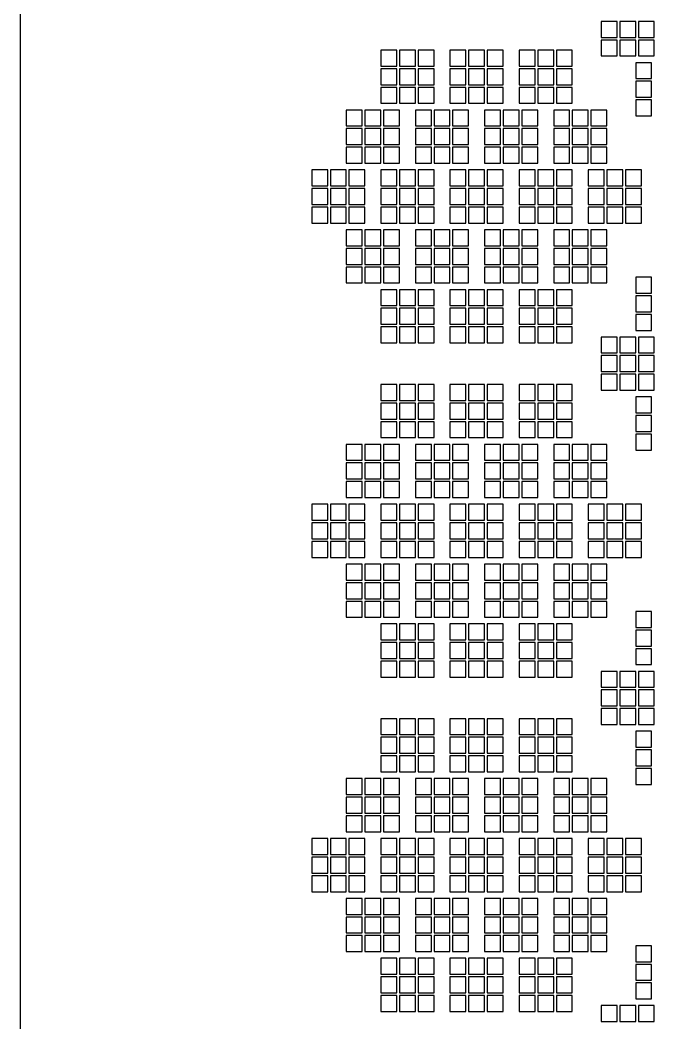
# Model space of a CAD drawing. Extents: x -49 to 54, y -38 to 38.
# Drawn here: x -49.4 to -37.5, y -1.4 to 17.46 of the extents above; entities that cross this region are included whole.
import ezdxf

# ---------------------------------------------------------------- set-up
doc = ezdxf.new("R2010")
doc.units = 0
doc.layers.add('BACK_LAYER', color=5, linetype='CONTINUOUS')
doc.layers.add('OUTLINE', color=7, linetype='CONTINUOUS')

msp = doc.modelspace()

# ---------------------------------------------------------------- linework, layer by layer
at = {"layer": 'BACK_LAYER'}
for points in [[(-38.472, 17.13), (-38.172, 17.13), (-38.172, 17.43), (-38.472, 17.43)], [(-38.122, 17.13), (-37.822, 17.13), (-37.822, 17.43), (-38.122, 17.43)], [(-37.772, 17.13), (-37.472, 17.13), (-37.472, 17.43), (-37.772, 17.43)], [(-38.472, 16.78), (-38.172, 16.78), (-38.172, 17.08), (-38.472, 17.08)], [(-38.122, 16.78), (-37.822, 16.78), (-37.822, 17.08), (-38.122, 17.08)], [(-37.772, 16.78), (-37.472, 16.78), (-37.472, 17.08), (-37.772, 17.08)], [(-42.614, 16.59), (-42.314, 16.59), (-42.314, 16.89), (-42.614, 16.89)], [(-42.264, 16.59), (-41.964, 16.59), (-41.964, 16.89), (-42.264, 16.89)], [(-41.914, 16.59), (-41.614, 16.59), (-41.614, 16.89), (-41.914, 16.89)], [(-41.314, 16.59), (-41.014, 16.59), (-41.014, 16.89), (-41.314, 16.89)], [(-40.964, 16.59), (-40.664, 16.59), (-40.664, 16.89), (-40.964, 16.89)], [(-40.614, 16.59), (-40.314, 16.59), (-40.314, 16.89), (-40.614, 16.89)], [(-40.014, 16.59), (-39.714, 16.59), (-39.714, 16.89), (-40.014, 16.89)], [(-39.664, 16.59), (-39.364, 16.59), (-39.364, 16.89), (-39.664, 16.89)], [(-39.314, 16.59), (-39.014, 16.59), (-39.014, 16.89), (-39.314, 16.89)], [(-37.822, 16.354), (-37.522, 16.354), (-37.522, 16.654), (-37.822, 16.654)], [(-42.614, 16.24), (-42.314, 16.24), (-42.314, 16.54), (-42.614, 16.54)], [(-42.264, 16.24), (-41.964, 16.24), (-41.964, 16.54), (-42.264, 16.54)], [(-41.914, 16.24), (-41.614, 16.24), (-41.614, 16.54), (-41.914, 16.54)], [(-41.314, 16.24), (-41.014, 16.24), (-41.014, 16.54), (-41.314, 16.54)], [(-40.964, 16.24), (-40.664, 16.24), (-40.664, 16.54), (-40.964, 16.54)], [(-40.614, 16.24), (-40.314, 16.24), (-40.314, 16.54), (-40.614, 16.54)], [(-40.014, 16.24), (-39.714, 16.24), (-39.714, 16.54), (-40.014, 16.54)], [(-39.664, 16.24), (-39.364, 16.24), (-39.364, 16.54), (-39.664, 16.54)], [(-39.314, 16.24), (-39.014, 16.24), (-39.014, 16.54), (-39.314, 16.54)], [(-37.822, 16.004), (-37.522, 16.004), (-37.522, 16.304), (-37.822, 16.304)], [(-42.614, 15.89), (-42.314, 15.89), (-42.314, 16.19), (-42.614, 16.19)], [(-42.264, 15.89), (-41.964, 15.89), (-41.964, 16.19), (-42.264, 16.19)], [(-41.914, 15.89), (-41.614, 15.89), (-41.614, 16.19), (-41.914, 16.19)], [(-41.314, 15.89), (-41.014, 15.89), (-41.014, 16.19), (-41.314, 16.19)], [(-40.964, 15.89), (-40.664, 15.89), (-40.664, 16.19), (-40.964, 16.19)], [(-40.614, 15.89), (-40.314, 15.89), (-40.314, 16.19), (-40.614, 16.19)], [(-40.014, 15.89), (-39.714, 15.89), (-39.714, 16.19), (-40.014, 16.19)], [(-39.664, 15.89), (-39.364, 15.89), (-39.364, 16.19), (-39.664, 16.19)], [(-39.314, 15.89), (-39.014, 15.89), (-39.014, 16.19), (-39.314, 16.19)], [(-37.822, 15.654), (-37.522, 15.654), (-37.522, 15.954), (-37.822, 15.954)], [(-43.264, 15.464), (-42.964, 15.464), (-42.964, 15.764), (-43.264, 15.764)], [(-42.914, 15.464), (-42.614, 15.464), (-42.614, 15.764), (-42.914, 15.764)], [(-42.564, 15.464), (-42.264, 15.464), (-42.264, 15.764), (-42.564, 15.764)], [(-41.964, 15.464), (-41.664, 15.464), (-41.664, 15.764), (-41.964, 15.764)], [(-41.614, 15.464), (-41.314, 15.464), (-41.314, 15.764), (-41.614, 15.764)], [(-41.264, 15.464), (-40.964, 15.464), (-40.964, 15.764), (-41.264, 15.764)], [(-40.664, 15.464), (-40.364, 15.464), (-40.364, 15.764), (-40.664, 15.764)], [(-40.314, 15.464), (-40.014, 15.464), (-40.014, 15.764), (-40.314, 15.764)], [(-39.964, 15.464), (-39.664, 15.464), (-39.664, 15.764), (-39.964, 15.764)], [(-39.364, 15.464), (-39.064, 15.464), (-39.064, 15.764), (-39.364, 15.764)], [(-39.014, 15.464), (-38.714, 15.464), (-38.714, 15.764), (-39.014, 15.764)], [(-38.664, 15.464), (-38.364, 15.464), (-38.364, 15.764), (-38.664, 15.764)], [(-43.264, 15.114), (-42.964, 15.114), (-42.964, 15.414), (-43.264, 15.414)], [(-42.914, 15.114), (-42.614, 15.114), (-42.614, 15.414), (-42.914, 15.414)], [(-42.564, 15.114), (-42.264, 15.114), (-42.264, 15.414), (-42.564, 15.414)], [(-41.964, 15.114), (-41.664, 15.114), (-41.664, 15.414), (-41.964, 15.414)], [(-41.614, 15.114), (-41.314, 15.114), (-41.314, 15.414), (-41.614, 15.414)], [(-41.264, 15.114), (-40.964, 15.114), (-40.964, 15.414), (-41.264, 15.414)], [(-40.664, 15.114), (-40.364, 15.114), (-40.364, 15.414), (-40.664, 15.414)], [(-40.314, 15.114), (-40.014, 15.114), (-40.014, 15.414), (-40.314, 15.414)], [(-39.964, 15.114), (-39.664, 15.114), (-39.664, 15.414), (-39.964, 15.414)], [(-39.364, 15.114), (-39.064, 15.114), (-39.064, 15.414), (-39.364, 15.414)], [(-39.014, 15.114), (-38.714, 15.114), (-38.714, 15.414), (-39.014, 15.414)], [(-38.664, 15.114), (-38.364, 15.114), (-38.364, 15.414), (-38.664, 15.414)], [(-43.264, 14.764), (-42.964, 14.764), (-42.964, 15.064), (-43.264, 15.064)], [(-42.914, 14.764), (-42.614, 14.764), (-42.614, 15.064), (-42.914, 15.064)], [(-42.564, 14.764), (-42.264, 14.764), (-42.264, 15.064), (-42.564, 15.064)], [(-41.964, 14.764), (-41.664, 14.764), (-41.664, 15.064), (-41.964, 15.064)], [(-41.614, 14.764), (-41.314, 14.764), (-41.314, 15.064), (-41.614, 15.064)], [(-41.264, 14.764), (-40.964, 14.764), (-40.964, 15.064), (-41.264, 15.064)], [(-40.664, 14.764), (-40.364, 14.764), (-40.364, 15.064), (-40.664, 15.064)], [(-40.314, 14.764), (-40.014, 14.764), (-40.014, 15.064), (-40.314, 15.064)], [(-39.964, 14.764), (-39.664, 14.764), (-39.664, 15.064), (-39.964, 15.064)], [(-39.364, 14.764), (-39.064, 14.764), (-39.064, 15.064), (-39.364, 15.064)], [(-39.014, 14.764), (-38.714, 14.764), (-38.714, 15.064), (-39.014, 15.064)], [(-38.664, 14.764), (-38.364, 14.764), (-38.364, 15.064), (-38.664, 15.064)], [(-43.914, 14.338), (-43.614, 14.338), (-43.614, 14.638), (-43.914, 14.638)], [(-43.564, 14.338), (-43.264, 14.338), (-43.264, 14.638), (-43.564, 14.638)], [(-43.214, 14.338), (-42.914, 14.338), (-42.914, 14.638), (-43.214, 14.638)], [(-42.614, 14.338), (-42.314, 14.338), (-42.314, 14.638), (-42.614, 14.638)], [(-42.264, 14.338), (-41.964, 14.338), (-41.964, 14.638), (-42.264, 14.638)], [(-41.914, 14.338), (-41.614, 14.338), (-41.614, 14.638), (-41.914, 14.638)], [(-41.314, 14.338), (-41.014, 14.338), (-41.014, 14.638), (-41.314, 14.638)], [(-40.964, 14.338), (-40.664, 14.338), (-40.664, 14.638), (-40.964, 14.638)], [(-40.614, 14.338), (-40.314, 14.338), (-40.314, 14.638), (-40.614, 14.638)], [(-40.014, 14.338), (-39.714, 14.338), (-39.714, 14.638), (-40.014, 14.638)], [(-39.664, 14.338), (-39.364, 14.338), (-39.364, 14.638), (-39.664, 14.638)], [(-39.314, 14.338), (-39.014, 14.338), (-39.014, 14.638), (-39.314, 14.638)], [(-38.714, 14.338), (-38.414, 14.338), (-38.414, 14.638), (-38.714, 14.638)], [(-38.364, 14.338), (-38.064, 14.338), (-38.064, 14.638), (-38.364, 14.638)], [(-38.014, 14.338), (-37.714, 14.338), (-37.714, 14.638), (-38.014, 14.638)], [(-43.914, 13.988), (-43.614, 13.988), (-43.614, 14.288), (-43.914, 14.288)], [(-43.564, 13.988), (-43.264, 13.988), (-43.264, 14.288), (-43.564, 14.288)], [(-43.214, 13.988), (-42.914, 13.988), (-42.914, 14.288), (-43.214, 14.288)], [(-42.614, 13.988), (-42.314, 13.988), (-42.314, 14.288), (-42.614, 14.288)], [(-42.264, 13.988), (-41.964, 13.988), (-41.964, 14.288), (-42.264, 14.288)], [(-41.914, 13.988), (-41.614, 13.988), (-41.614, 14.288), (-41.914, 14.288)], [(-41.314, 13.988), (-41.014, 13.988), (-41.014, 14.288), (-41.314, 14.288)], [(-40.964, 13.988), (-40.664, 13.988), (-40.664, 14.288), (-40.964, 14.288)], [(-40.614, 13.988), (-40.314, 13.988), (-40.314, 14.288), (-40.614, 14.288)], [(-40.014, 13.988), (-39.714, 13.988), (-39.714, 14.288), (-40.014, 14.288)], [(-39.664, 13.988), (-39.364, 13.988), (-39.364, 14.288), (-39.664, 14.288)], [(-39.314, 13.988), (-39.014, 13.988), (-39.014, 14.288), (-39.314, 14.288)], [(-38.714, 13.988), (-38.414, 13.988), (-38.414, 14.288), (-38.714, 14.288)], [(-38.364, 13.988), (-38.064, 13.988), (-38.064, 14.288), (-38.364, 14.288)], [(-38.014, 13.988), (-37.714, 13.988), (-37.714, 14.288), (-38.014, 14.288)], [(-43.914, 13.638), (-43.614, 13.638), (-43.614, 13.938), (-43.914, 13.938)], [(-43.564, 13.638), (-43.264, 13.638), (-43.264, 13.938), (-43.564, 13.938)], [(-43.214, 13.638), (-42.914, 13.638), (-42.914, 13.938), (-43.214, 13.938)], [(-42.614, 13.638), (-42.314, 13.638), (-42.314, 13.938), (-42.614, 13.938)], [(-42.264, 13.638), (-41.964, 13.638), (-41.964, 13.938), (-42.264, 13.938)], [(-41.914, 13.638), (-41.614, 13.638), (-41.614, 13.938), (-41.914, 13.938)], [(-41.314, 13.638), (-41.014, 13.638), (-41.014, 13.938), (-41.314, 13.938)], [(-40.964, 13.638), (-40.664, 13.638), (-40.664, 13.938), (-40.964, 13.938)], [(-40.614, 13.638), (-40.314, 13.638), (-40.314, 13.938), (-40.614, 13.938)], [(-40.014, 13.638), (-39.714, 13.638), (-39.714, 13.938), (-40.014, 13.938)], [(-39.664, 13.638), (-39.364, 13.638), (-39.364, 13.938), (-39.664, 13.938)], [(-39.314, 13.638), (-39.014, 13.638), (-39.014, 13.938), (-39.314, 13.938)], [(-38.714, 13.638), (-38.414, 13.638), (-38.414, 13.938), (-38.714, 13.938)], [(-38.364, 13.638), (-38.064, 13.638), (-38.064, 13.938), (-38.364, 13.938)], [(-38.014, 13.638), (-37.714, 13.638), (-37.714, 13.938), (-38.014, 13.938)], [(-43.264, 13.213), (-42.964, 13.213), (-42.964, 13.513), (-43.264, 13.513)], [(-42.914, 13.213), (-42.614, 13.213), (-42.614, 13.513), (-42.914, 13.513)], [(-42.564, 13.213), (-42.264, 13.213), (-42.264, 13.513), (-42.564, 13.513)], [(-41.964, 13.213), (-41.664, 13.213), (-41.664, 13.513), (-41.964, 13.513)], [(-41.614, 13.213), (-41.314, 13.213), (-41.314, 13.513), (-41.614, 13.513)], [(-41.264, 13.213), (-40.964, 13.213), (-40.964, 13.513), (-41.264, 13.513)], [(-40.664, 13.213), (-40.364, 13.213), (-40.364, 13.513), (-40.664, 13.513)], [(-40.314, 13.213), (-40.014, 13.213), (-40.014, 13.513), (-40.314, 13.513)], [(-39.964, 13.213), (-39.664, 13.213), (-39.664, 13.513), (-39.964, 13.513)], [(-39.364, 13.213), (-39.064, 13.213), (-39.064, 13.513), (-39.364, 13.513)], [(-39.014, 13.213), (-38.714, 13.213), (-38.714, 13.513), (-39.014, 13.513)], [(-38.664, 13.213), (-38.364, 13.213), (-38.364, 13.513), (-38.664, 13.513)], [(-43.264, 12.863), (-42.964, 12.863), (-42.964, 13.163), (-43.264, 13.163)], [(-42.914, 12.863), (-42.614, 12.863), (-42.614, 13.163), (-42.914, 13.163)], [(-42.564, 12.863), (-42.264, 12.863), (-42.264, 13.163), (-42.564, 13.163)], [(-41.964, 12.863), (-41.664, 12.863), (-41.664, 13.163), (-41.964, 13.163)], [(-41.614, 12.863), (-41.314, 12.863), (-41.314, 13.163), (-41.614, 13.163)], [(-41.264, 12.863), (-40.964, 12.863), (-40.964, 13.163), (-41.264, 13.163)], [(-40.664, 12.863), (-40.364, 12.863), (-40.364, 13.163), (-40.664, 13.163)], [(-40.314, 12.863), (-40.014, 12.863), (-40.014, 13.163), (-40.314, 13.163)], [(-39.964, 12.863), (-39.664, 12.863), (-39.664, 13.163), (-39.964, 13.163)], [(-39.364, 12.863), (-39.064, 12.863), (-39.064, 13.163), (-39.364, 13.163)], [(-39.014, 12.863), (-38.714, 12.863), (-38.714, 13.163), (-39.014, 13.163)], [(-38.664, 12.863), (-38.364, 12.863), (-38.364, 13.163), (-38.664, 13.163)], [(-43.264, 12.513), (-42.964, 12.513), (-42.964, 12.813), (-43.264, 12.813)], [(-42.914, 12.513), (-42.614, 12.513), (-42.614, 12.813), (-42.914, 12.813)], [(-42.564, 12.513), (-42.264, 12.513), (-42.264, 12.813), (-42.564, 12.813)], [(-41.964, 12.513), (-41.664, 12.513), (-41.664, 12.813), (-41.964, 12.813)], [(-41.614, 12.513), (-41.314, 12.513), (-41.314, 12.813), (-41.614, 12.813)], [(-41.264, 12.513), (-40.964, 12.513), (-40.964, 12.813), (-41.264, 12.813)], [(-40.664, 12.513), (-40.364, 12.513), (-40.364, 12.813), (-40.664, 12.813)], [(-40.314, 12.513), (-40.014, 12.513), (-40.014, 12.813), (-40.314, 12.813)], [(-39.964, 12.513), (-39.664, 12.513), (-39.664, 12.813), (-39.964, 12.813)], [(-39.364, 12.513), (-39.064, 12.513), (-39.064, 12.813), (-39.364, 12.813)], [(-39.014, 12.513), (-38.714, 12.513), (-38.714, 12.813), (-39.014, 12.813)], [(-38.664, 12.513), (-38.364, 12.513), (-38.364, 12.813), (-38.664, 12.813)], [(-37.822, 12.322), (-37.522, 12.322), (-37.522, 12.622), (-37.822, 12.622)], [(-42.614, 12.087), (-42.314, 12.087), (-42.314, 12.387), (-42.614, 12.387)], [(-42.264, 12.087), (-41.964, 12.087), (-41.964, 12.387), (-42.264, 12.387)], [(-41.914, 12.087), (-41.614, 12.087), (-41.614, 12.387), (-41.914, 12.387)], [(-41.314, 12.087), (-41.014, 12.087), (-41.014, 12.387), (-41.314, 12.387)], [(-40.964, 12.087), (-40.664, 12.087), (-40.664, 12.387), (-40.964, 12.387)], [(-40.614, 12.087), (-40.314, 12.087), (-40.314, 12.387), (-40.614, 12.387)], [(-40.014, 12.087), (-39.714, 12.087), (-39.714, 12.387), (-40.014, 12.387)], [(-39.664, 12.087), (-39.364, 12.087), (-39.364, 12.387), (-39.664, 12.387)], [(-39.314, 12.087), (-39.014, 12.087), (-39.014, 12.387), (-39.314, 12.387)], [(-37.822, 11.972), (-37.522, 11.972), (-37.522, 12.272), (-37.822, 12.272)], [(-42.614, 11.737), (-42.314, 11.737), (-42.314, 12.037), (-42.614, 12.037)], [(-42.264, 11.737), (-41.964, 11.737), (-41.964, 12.037), (-42.264, 12.037)], [(-41.914, 11.737), (-41.614, 11.737), (-41.614, 12.037), (-41.914, 12.037)], [(-41.314, 11.737), (-41.014, 11.737), (-41.014, 12.037), (-41.314, 12.037)], [(-40.964, 11.737), (-40.664, 11.737), (-40.664, 12.037), (-40.964, 12.037)], [(-40.614, 11.737), (-40.314, 11.737), (-40.314, 12.037), (-40.614, 12.037)], [(-40.014, 11.737), (-39.714, 11.737), (-39.714, 12.037), (-40.014, 12.037)], [(-39.664, 11.737), (-39.364, 11.737), (-39.364, 12.037), (-39.664, 12.037)], [(-39.314, 11.737), (-39.014, 11.737), (-39.014, 12.037), (-39.314, 12.037)], [(-37.822, 11.622), (-37.522, 11.622), (-37.522, 11.922), (-37.822, 11.922)], [(-42.614, 11.387), (-42.314, 11.387), (-42.314, 11.687), (-42.614, 11.687)], [(-42.264, 11.387), (-41.964, 11.387), (-41.964, 11.687), (-42.264, 11.687)], [(-41.914, 11.387), (-41.614, 11.387), (-41.614, 11.687), (-41.914, 11.687)], [(-41.314, 11.387), (-41.014, 11.387), (-41.014, 11.687), (-41.314, 11.687)], [(-40.964, 11.387), (-40.664, 11.387), (-40.664, 11.687), (-40.964, 11.687)], [(-40.614, 11.387), (-40.314, 11.387), (-40.314, 11.687), (-40.614, 11.687)], [(-40.014, 11.387), (-39.714, 11.387), (-39.714, 11.687), (-40.014, 11.687)], [(-39.664, 11.387), (-39.364, 11.387), (-39.364, 11.687), (-39.664, 11.687)], [(-39.314, 11.387), (-39.014, 11.387), (-39.014, 11.687), (-39.314, 11.687)], [(-38.472, 11.197), (-38.172, 11.197), (-38.172, 11.497), (-38.472, 11.497)], [(-38.122, 11.197), (-37.822, 11.197), (-37.822, 11.497), (-38.122, 11.497)], [(-37.772, 11.197), (-37.472, 11.197), (-37.472, 11.497), (-37.772, 11.497)], [(-38.472, 10.847), (-38.172, 10.847), (-38.172, 11.147), (-38.472, 11.147)], [(-38.122, 10.847), (-37.822, 10.847), (-37.822, 11.147), (-38.122, 11.147)], [(-37.772, 10.847), (-37.472, 10.847), (-37.472, 11.147), (-37.772, 11.147)], [(-38.472, 10.497), (-38.172, 10.497), (-38.172, 10.797), (-38.472, 10.797)], [(-38.122, 10.497), (-37.822, 10.497), (-37.822, 10.797), (-38.122, 10.797)], [(-37.772, 10.497), (-37.472, 10.497), (-37.472, 10.797), (-37.772, 10.797)], [(-42.614, 10.306), (-42.314, 10.306), (-42.314, 10.606), (-42.614, 10.606)], [(-42.264, 10.306), (-41.964, 10.306), (-41.964, 10.606), (-42.264, 10.606)], [(-41.914, 10.306), (-41.614, 10.306), (-41.614, 10.606), (-41.914, 10.606)], [(-41.314, 10.306), (-41.014, 10.306), (-41.014, 10.606), (-41.314, 10.606)], [(-40.964, 10.306), (-40.664, 10.306), (-40.664, 10.606), (-40.964, 10.606)], [(-40.614, 10.306), (-40.314, 10.306), (-40.314, 10.606), (-40.614, 10.606)], [(-40.014, 10.306), (-39.714, 10.306), (-39.714, 10.606), (-40.014, 10.606)], [(-39.664, 10.306), (-39.364, 10.306), (-39.364, 10.606), (-39.664, 10.606)], [(-39.314, 10.306), (-39.014, 10.306), (-39.014, 10.606), (-39.314, 10.606)], [(-37.822, 10.071), (-37.522, 10.071), (-37.522, 10.371), (-37.822, 10.371)], [(-42.614, 9.956), (-42.314, 9.956), (-42.314, 10.256), (-42.614, 10.256)], [(-42.264, 9.956), (-41.964, 9.956), (-41.964, 10.256), (-42.264, 10.256)], [(-41.914, 9.956), (-41.614, 9.956), (-41.614, 10.256), (-41.914, 10.256)], [(-41.314, 9.956), (-41.014, 9.956), (-41.014, 10.256), (-41.314, 10.256)], [(-40.964, 9.956), (-40.664, 9.956), (-40.664, 10.256), (-40.964, 10.256)], [(-40.614, 9.956), (-40.314, 9.956), (-40.314, 10.256), (-40.614, 10.256)], [(-40.014, 9.956), (-39.714, 9.956), (-39.714, 10.256), (-40.014, 10.256)], [(-39.664, 9.956), (-39.364, 9.956), (-39.364, 10.256), (-39.664, 10.256)], [(-39.314, 9.956), (-39.014, 9.956), (-39.014, 10.256), (-39.314, 10.256)], [(-37.822, 9.721), (-37.522, 9.721), (-37.522, 10.021), (-37.822, 10.021)], [(-42.614, 9.606), (-42.314, 9.606), (-42.314, 9.906), (-42.614, 9.906)], [(-42.264, 9.606), (-41.964, 9.606), (-41.964, 9.906), (-42.264, 9.906)], [(-41.914, 9.606), (-41.614, 9.606), (-41.614, 9.906), (-41.914, 9.906)], [(-41.314, 9.606), (-41.014, 9.606), (-41.014, 9.906), (-41.314, 9.906)], [(-40.964, 9.606), (-40.664, 9.606), (-40.664, 9.906), (-40.964, 9.906)], [(-40.614, 9.606), (-40.314, 9.606), (-40.314, 9.906), (-40.614, 9.906)], [(-40.014, 9.606), (-39.714, 9.606), (-39.714, 9.906), (-40.014, 9.906)], [(-39.664, 9.606), (-39.364, 9.606), (-39.364, 9.906), (-39.664, 9.906)], [(-39.314, 9.606), (-39.014, 9.606), (-39.014, 9.906), (-39.314, 9.906)], [(-37.822, 9.371), (-37.522, 9.371), (-37.522, 9.671), (-37.822, 9.671)], [(-43.264, 9.18), (-42.964, 9.18), (-42.964, 9.48), (-43.264, 9.48)], [(-42.914, 9.18), (-42.614, 9.18), (-42.614, 9.48), (-42.914, 9.48)], [(-42.564, 9.18), (-42.264, 9.18), (-42.264, 9.48), (-42.564, 9.48)], [(-41.964, 9.18), (-41.664, 9.18), (-41.664, 9.48), (-41.964, 9.48)], [(-41.614, 9.18), (-41.314, 9.18), (-41.314, 9.48), (-41.614, 9.48)], [(-41.264, 9.18), (-40.964, 9.18), (-40.964, 9.48), (-41.264, 9.48)], [(-40.664, 9.18), (-40.364, 9.18), (-40.364, 9.48), (-40.664, 9.48)], [(-40.314, 9.18), (-40.014, 9.18), (-40.014, 9.48), (-40.314, 9.48)], [(-39.964, 9.18), (-39.664, 9.18), (-39.664, 9.48), (-39.964, 9.48)], [(-39.364, 9.18), (-39.064, 9.18), (-39.064, 9.48), (-39.364, 9.48)], [(-39.014, 9.18), (-38.714, 9.18), (-38.714, 9.48), (-39.014, 9.48)], [(-38.664, 9.18), (-38.364, 9.18), (-38.364, 9.48), (-38.664, 9.48)], [(-43.264, 8.83), (-42.964, 8.83), (-42.964, 9.13), (-43.264, 9.13)], [(-42.914, 8.83), (-42.614, 8.83), (-42.614, 9.13), (-42.914, 9.13)], [(-42.564, 8.83), (-42.264, 8.83), (-42.264, 9.13), (-42.564, 9.13)], [(-41.964, 8.83), (-41.664, 8.83), (-41.664, 9.13), (-41.964, 9.13)], [(-41.614, 8.83), (-41.314, 8.83), (-41.314, 9.13), (-41.614, 9.13)], [(-41.264, 8.83), (-40.964, 8.83), (-40.964, 9.13), (-41.264, 9.13)], [(-40.664, 8.83), (-40.364, 8.83), (-40.364, 9.13), (-40.664, 9.13)], [(-40.314, 8.83), (-40.014, 8.83), (-40.014, 9.13), (-40.314, 9.13)], [(-39.964, 8.83), (-39.664, 8.83), (-39.664, 9.13), (-39.964, 9.13)], [(-39.364, 8.83), (-39.064, 8.83), (-39.064, 9.13), (-39.364, 9.13)], [(-39.014, 8.83), (-38.714, 8.83), (-38.714, 9.13), (-39.014, 9.13)], [(-38.664, 8.83), (-38.364, 8.83), (-38.364, 9.13), (-38.664, 9.13)], [(-43.264, 8.48), (-42.964, 8.48), (-42.964, 8.78), (-43.264, 8.78)], [(-42.914, 8.48), (-42.614, 8.48), (-42.614, 8.78), (-42.914, 8.78)], [(-42.564, 8.48), (-42.264, 8.48), (-42.264, 8.78), (-42.564, 8.78)], [(-41.964, 8.48), (-41.664, 8.48), (-41.664, 8.78), (-41.964, 8.78)], [(-41.614, 8.48), (-41.314, 8.48), (-41.314, 8.78), (-41.614, 8.78)], [(-41.264, 8.48), (-40.964, 8.48), (-40.964, 8.78), (-41.264, 8.78)], [(-40.664, 8.48), (-40.364, 8.48), (-40.364, 8.78), (-40.664, 8.78)], [(-40.314, 8.48), (-40.014, 8.48), (-40.014, 8.78), (-40.314, 8.78)], [(-39.964, 8.48), (-39.664, 8.48), (-39.664, 8.78), (-39.964, 8.78)], [(-39.364, 8.48), (-39.064, 8.48), (-39.064, 8.78), (-39.364, 8.78)], [(-39.014, 8.48), (-38.714, 8.48), (-38.714, 8.78), (-39.014, 8.78)], [(-38.664, 8.48), (-38.364, 8.48), (-38.364, 8.78), (-38.664, 8.78)], [(-43.914, 8.055), (-43.614, 8.055), (-43.614, 8.355), (-43.914, 8.355)], [(-43.564, 8.055), (-43.264, 8.055), (-43.264, 8.355), (-43.564, 8.355)], [(-43.214, 8.055), (-42.914, 8.055), (-42.914, 8.355), (-43.214, 8.355)], [(-42.614, 8.055), (-42.314, 8.055), (-42.314, 8.355), (-42.614, 8.355)], [(-42.264, 8.055), (-41.964, 8.055), (-41.964, 8.355), (-42.264, 8.355)], [(-41.914, 8.055), (-41.614, 8.055), (-41.614, 8.355), (-41.914, 8.355)], [(-41.314, 8.055), (-41.014, 8.055), (-41.014, 8.355), (-41.314, 8.355)], [(-40.964, 8.055), (-40.664, 8.055), (-40.664, 8.355), (-40.964, 8.355)], [(-40.614, 8.055), (-40.314, 8.055), (-40.314, 8.355), (-40.614, 8.355)], [(-40.014, 8.055), (-39.714, 8.055), (-39.714, 8.355), (-40.014, 8.355)], [(-39.664, 8.055), (-39.364, 8.055), (-39.364, 8.355), (-39.664, 8.355)], [(-39.314, 8.055), (-39.014, 8.055), (-39.014, 8.355), (-39.314, 8.355)], [(-38.714, 8.055), (-38.414, 8.055), (-38.414, 8.355), (-38.714, 8.355)], [(-38.364, 8.055), (-38.064, 8.055), (-38.064, 8.355), (-38.364, 8.355)], [(-38.014, 8.055), (-37.714, 8.055), (-37.714, 8.355), (-38.014, 8.355)], [(-43.914, 7.705), (-43.614, 7.705), (-43.614, 8.005), (-43.914, 8.005)], [(-43.564, 7.705), (-43.264, 7.705), (-43.264, 8.005), (-43.564, 8.005)], [(-43.214, 7.705), (-42.914, 7.705), (-42.914, 8.005), (-43.214, 8.005)], [(-42.614, 7.705), (-42.314, 7.705), (-42.314, 8.005), (-42.614, 8.005)], [(-42.264, 7.705), (-41.964, 7.705), (-41.964, 8.005), (-42.264, 8.005)], [(-41.914, 7.705), (-41.614, 7.705), (-41.614, 8.005), (-41.914, 8.005)], [(-41.314, 7.705), (-41.014, 7.705), (-41.014, 8.005), (-41.314, 8.005)], [(-40.964, 7.705), (-40.664, 7.705), (-40.664, 8.005), (-40.964, 8.005)], [(-40.614, 7.705), (-40.314, 7.705), (-40.314, 8.005), (-40.614, 8.005)], [(-40.014, 7.705), (-39.714, 7.705), (-39.714, 8.005), (-40.014, 8.005)], [(-39.664, 7.705), (-39.364, 7.705), (-39.364, 8.005), (-39.664, 8.005)], [(-39.314, 7.705), (-39.014, 7.705), (-39.014, 8.005), (-39.314, 8.005)], [(-38.714, 7.705), (-38.414, 7.705), (-38.414, 8.005), (-38.714, 8.005)], [(-38.364, 7.705), (-38.064, 7.705), (-38.064, 8.005), (-38.364, 8.005)], [(-38.014, 7.705), (-37.714, 7.705), (-37.714, 8.005), (-38.014, 8.005)], [(-43.914, 7.355), (-43.614, 7.355), (-43.614, 7.655), (-43.914, 7.655)], [(-43.564, 7.355), (-43.264, 7.355), (-43.264, 7.655), (-43.564, 7.655)], [(-43.214, 7.355), (-42.914, 7.355), (-42.914, 7.655), (-43.214, 7.655)], [(-42.614, 7.355), (-42.314, 7.355), (-42.314, 7.655), (-42.614, 7.655)], [(-42.264, 7.355), (-41.964, 7.355), (-41.964, 7.655), (-42.264, 7.655)], [(-41.914, 7.355), (-41.614, 7.355), (-41.614, 7.655), (-41.914, 7.655)], [(-41.314, 7.355), (-41.014, 7.355), (-41.014, 7.655), (-41.314, 7.655)], [(-40.964, 7.355), (-40.664, 7.355), (-40.664, 7.655), (-40.964, 7.655)], [(-40.614, 7.355), (-40.314, 7.355), (-40.314, 7.655), (-40.614, 7.655)], [(-40.014, 7.355), (-39.714, 7.355), (-39.714, 7.655), (-40.014, 7.655)], [(-39.664, 7.355), (-39.364, 7.355), (-39.364, 7.655), (-39.664, 7.655)], [(-39.314, 7.355), (-39.014, 7.355), (-39.014, 7.655), (-39.314, 7.655)], [(-38.714, 7.355), (-38.414, 7.355), (-38.414, 7.655), (-38.714, 7.655)], [(-38.364, 7.355), (-38.064, 7.355), (-38.064, 7.655), (-38.364, 7.655)], [(-38.014, 7.355), (-37.714, 7.355), (-37.714, 7.655), (-38.014, 7.655)], [(-43.264, 6.929), (-42.964, 6.929), (-42.964, 7.229), (-43.264, 7.229)], [(-42.914, 6.929), (-42.614, 6.929), (-42.614, 7.229), (-42.914, 7.229)], [(-42.564, 6.929), (-42.264, 6.929), (-42.264, 7.229), (-42.564, 7.229)], [(-41.964, 6.929), (-41.664, 6.929), (-41.664, 7.229), (-41.964, 7.229)], [(-41.614, 6.929), (-41.314, 6.929), (-41.314, 7.229), (-41.614, 7.229)], [(-41.264, 6.929), (-40.964, 6.929), (-40.964, 7.229), (-41.264, 7.229)], [(-40.664, 6.929), (-40.364, 6.929), (-40.364, 7.229), (-40.664, 7.229)], [(-40.314, 6.929), (-40.014, 6.929), (-40.014, 7.229), (-40.314, 7.229)], [(-39.964, 6.929), (-39.664, 6.929), (-39.664, 7.229), (-39.964, 7.229)], [(-39.364, 6.929), (-39.064, 6.929), (-39.064, 7.229), (-39.364, 7.229)], [(-39.014, 6.929), (-38.714, 6.929), (-38.714, 7.229), (-39.014, 7.229)], [(-38.664, 6.929), (-38.364, 6.929), (-38.364, 7.229), (-38.664, 7.229)], [(-43.264, 6.579), (-42.964, 6.579), (-42.964, 6.879), (-43.264, 6.879)], [(-42.914, 6.579), (-42.614, 6.579), (-42.614, 6.879), (-42.914, 6.879)], [(-42.564, 6.579), (-42.264, 6.579), (-42.264, 6.879), (-42.564, 6.879)], [(-41.964, 6.579), (-41.664, 6.579), (-41.664, 6.879), (-41.964, 6.879)], [(-41.614, 6.579), (-41.314, 6.579), (-41.314, 6.879), (-41.614, 6.879)], [(-41.264, 6.579), (-40.964, 6.579), (-40.964, 6.879), (-41.264, 6.879)], [(-40.664, 6.579), (-40.364, 6.579), (-40.364, 6.879), (-40.664, 6.879)], [(-40.314, 6.579), (-40.014, 6.579), (-40.014, 6.879), (-40.314, 6.879)], [(-39.964, 6.579), (-39.664, 6.579), (-39.664, 6.879), (-39.964, 6.879)], [(-39.364, 6.579), (-39.064, 6.579), (-39.064, 6.879), (-39.364, 6.879)], [(-39.014, 6.579), (-38.714, 6.579), (-38.714, 6.879), (-39.014, 6.879)], [(-38.664, 6.579), (-38.364, 6.579), (-38.364, 6.879), (-38.664, 6.879)], [(-43.264, 6.229), (-42.964, 6.229), (-42.964, 6.529), (-43.264, 6.529)], [(-42.914, 6.229), (-42.614, 6.229), (-42.614, 6.529), (-42.914, 6.529)], [(-42.564, 6.229), (-42.264, 6.229), (-42.264, 6.529), (-42.564, 6.529)], [(-41.964, 6.229), (-41.664, 6.229), (-41.664, 6.529), (-41.964, 6.529)], [(-41.614, 6.229), (-41.314, 6.229), (-41.314, 6.529), (-41.614, 6.529)], [(-41.264, 6.229), (-40.964, 6.229), (-40.964, 6.529), (-41.264, 6.529)], [(-40.664, 6.229), (-40.364, 6.229), (-40.364, 6.529), (-40.664, 6.529)], [(-40.314, 6.229), (-40.014, 6.229), (-40.014, 6.529), (-40.314, 6.529)], [(-39.964, 6.229), (-39.664, 6.229), (-39.664, 6.529), (-39.964, 6.529)], [(-39.364, 6.229), (-39.064, 6.229), (-39.064, 6.529), (-39.364, 6.529)], [(-39.014, 6.229), (-38.714, 6.229), (-38.714, 6.529), (-39.014, 6.529)], [(-38.664, 6.229), (-38.364, 6.229), (-38.364, 6.529), (-38.664, 6.529)], [(-37.822, 6.039), (-37.522, 6.039), (-37.522, 6.339), (-37.822, 6.339)], [(-42.614, 5.803), (-42.314, 5.803), (-42.314, 6.103), (-42.614, 6.103)], [(-42.264, 5.803), (-41.964, 5.803), (-41.964, 6.103), (-42.264, 6.103)], [(-41.914, 5.803), (-41.614, 5.803), (-41.614, 6.103), (-41.914, 6.103)], [(-41.314, 5.803), (-41.014, 5.803), (-41.014, 6.103), (-41.314, 6.103)], [(-40.964, 5.803), (-40.664, 5.803), (-40.664, 6.103), (-40.964, 6.103)], [(-40.614, 5.803), (-40.314, 5.803), (-40.314, 6.103), (-40.614, 6.103)], [(-40.014, 5.803), (-39.714, 5.803), (-39.714, 6.103), (-40.014, 6.103)], [(-39.664, 5.803), (-39.364, 5.803), (-39.364, 6.103), (-39.664, 6.103)], [(-39.314, 5.803), (-39.014, 5.803), (-39.014, 6.103), (-39.314, 6.103)], [(-37.822, 5.689), (-37.522, 5.689), (-37.522, 5.989), (-37.822, 5.989)], [(-42.614, 5.453), (-42.314, 5.453), (-42.314, 5.753), (-42.614, 5.753)], [(-42.264, 5.453), (-41.964, 5.453), (-41.964, 5.753), (-42.264, 5.753)], [(-41.914, 5.453), (-41.614, 5.453), (-41.614, 5.753), (-41.914, 5.753)], [(-41.314, 5.453), (-41.014, 5.453), (-41.014, 5.753), (-41.314, 5.753)], [(-40.964, 5.453), (-40.664, 5.453), (-40.664, 5.753), (-40.964, 5.753)], [(-40.614, 5.453), (-40.314, 5.453), (-40.314, 5.753), (-40.614, 5.753)], [(-40.014, 5.453), (-39.714, 5.453), (-39.714, 5.753), (-40.014, 5.753)], [(-39.664, 5.453), (-39.364, 5.453), (-39.364, 5.753), (-39.664, 5.753)], [(-39.314, 5.453), (-39.014, 5.453), (-39.014, 5.753), (-39.314, 5.753)], [(-37.822, 5.339), (-37.522, 5.339), (-37.522, 5.639), (-37.822, 5.639)], [(-42.614, 5.103), (-42.314, 5.103), (-42.314, 5.403), (-42.614, 5.403)], [(-42.264, 5.103), (-41.964, 5.103), (-41.964, 5.403), (-42.264, 5.403)], [(-41.914, 5.103), (-41.614, 5.103), (-41.614, 5.403), (-41.914, 5.403)], [(-41.314, 5.103), (-41.014, 5.103), (-41.014, 5.403), (-41.314, 5.403)], [(-40.964, 5.103), (-40.664, 5.103), (-40.664, 5.403), (-40.964, 5.403)], [(-40.614, 5.103), (-40.314, 5.103), (-40.314, 5.403), (-40.614, 5.403)], [(-40.014, 5.103), (-39.714, 5.103), (-39.714, 5.403), (-40.014, 5.403)], [(-39.664, 5.103), (-39.364, 5.103), (-39.364, 5.403), (-39.664, 5.403)], [(-39.314, 5.103), (-39.014, 5.103), (-39.014, 5.403), (-39.314, 5.403)], [(-38.472, 4.913), (-38.172, 4.913), (-38.172, 5.213), (-38.472, 5.213)], [(-38.122, 4.913), (-37.822, 4.913), (-37.822, 5.213), (-38.122, 5.213)], [(-37.772, 4.913), (-37.472, 4.913), (-37.472, 5.213), (-37.772, 5.213)], [(-38.472, 4.563), (-38.172, 4.563), (-38.172, 4.863), (-38.472, 4.863)], [(-38.122, 4.563), (-37.822, 4.563), (-37.822, 4.863), (-38.122, 4.863)], [(-37.772, 4.563), (-37.472, 4.563), (-37.472, 4.863), (-37.772, 4.863)], [(-38.472, 4.213), (-38.172, 4.213), (-38.172, 4.513), (-38.472, 4.513)], [(-38.122, 4.213), (-37.822, 4.213), (-37.822, 4.513), (-38.122, 4.513)], [(-37.772, 4.213), (-37.472, 4.213), (-37.472, 4.513), (-37.772, 4.513)], [(-42.614, 4.023), (-42.314, 4.023), (-42.314, 4.323), (-42.614, 4.323)], [(-42.264, 4.023), (-41.964, 4.023), (-41.964, 4.323), (-42.264, 4.323)], [(-41.914, 4.023), (-41.614, 4.023), (-41.614, 4.323), (-41.914, 4.323)], [(-41.314, 4.023), (-41.014, 4.023), (-41.014, 4.323), (-41.314, 4.323)], [(-40.964, 4.023), (-40.664, 4.023), (-40.664, 4.323), (-40.964, 4.323)], [(-40.614, 4.023), (-40.314, 4.023), (-40.314, 4.323), (-40.614, 4.323)], [(-40.014, 4.023), (-39.714, 4.023), (-39.714, 4.323), (-40.014, 4.323)], [(-39.664, 4.023), (-39.364, 4.023), (-39.364, 4.323), (-39.664, 4.323)], [(-39.314, 4.023), (-39.014, 4.023), (-39.014, 4.323), (-39.314, 4.323)], [(-42.614, 3.673), (-42.314, 3.673), (-42.314, 3.973), (-42.614, 3.973)], [(-42.264, 3.673), (-41.964, 3.673), (-41.964, 3.973), (-42.264, 3.973)], [(-41.914, 3.673), (-41.614, 3.673), (-41.614, 3.973), (-41.914, 3.973)], [(-41.314, 3.673), (-41.014, 3.673), (-41.014, 3.973), (-41.314, 3.973)], [(-40.964, 3.673), (-40.664, 3.673), (-40.664, 3.973), (-40.964, 3.973)], [(-40.614, 3.673), (-40.314, 3.673), (-40.314, 3.973), (-40.614, 3.973)], [(-40.014, 3.673), (-39.714, 3.673), (-39.714, 3.973), (-40.014, 3.973)], [(-39.664, 3.673), (-39.364, 3.673), (-39.364, 3.973), (-39.664, 3.973)], [(-39.314, 3.673), (-39.014, 3.673), (-39.014, 3.973), (-39.314, 3.973)], [(-37.822, 3.787), (-37.522, 3.787), (-37.522, 4.087), (-37.822, 4.087)], [(-42.614, 3.323), (-42.314, 3.323), (-42.314, 3.623), (-42.614, 3.623)], [(-42.264, 3.323), (-41.964, 3.323), (-41.964, 3.623), (-42.264, 3.623)], [(-41.914, 3.323), (-41.614, 3.323), (-41.614, 3.623), (-41.914, 3.623)], [(-41.314, 3.323), (-41.014, 3.323), (-41.014, 3.623), (-41.314, 3.623)], [(-40.964, 3.323), (-40.664, 3.323), (-40.664, 3.623), (-40.964, 3.623)], [(-40.614, 3.323), (-40.314, 3.323), (-40.314, 3.623), (-40.614, 3.623)], [(-40.014, 3.323), (-39.714, 3.323), (-39.714, 3.623), (-40.014, 3.623)], [(-39.664, 3.323), (-39.364, 3.323), (-39.364, 3.623), (-39.664, 3.623)], [(-39.314, 3.323), (-39.014, 3.323), (-39.014, 3.623), (-39.314, 3.623)], [(-37.822, 3.437), (-37.522, 3.437), (-37.522, 3.737), (-37.822, 3.737)], [(-37.822, 3.087), (-37.522, 3.087), (-37.522, 3.387), (-37.822, 3.387)], [(-43.264, 2.897), (-42.964, 2.897), (-42.964, 3.197), (-43.264, 3.197)], [(-42.914, 2.897), (-42.614, 2.897), (-42.614, 3.197), (-42.914, 3.197)], [(-42.564, 2.897), (-42.264, 2.897), (-42.264, 3.197), (-42.564, 3.197)], [(-41.964, 2.897), (-41.664, 2.897), (-41.664, 3.197), (-41.964, 3.197)], [(-41.614, 2.897), (-41.314, 2.897), (-41.314, 3.197), (-41.614, 3.197)], [(-41.264, 2.897), (-40.964, 2.897), (-40.964, 3.197), (-41.264, 3.197)], [(-40.664, 2.897), (-40.364, 2.897), (-40.364, 3.197), (-40.664, 3.197)], [(-40.314, 2.897), (-40.014, 2.897), (-40.014, 3.197), (-40.314, 3.197)], [(-39.964, 2.897), (-39.664, 2.897), (-39.664, 3.197), (-39.964, 3.197)], [(-39.364, 2.897), (-39.064, 2.897), (-39.064, 3.197), (-39.364, 3.197)], [(-39.014, 2.897), (-38.714, 2.897), (-38.714, 3.197), (-39.014, 3.197)], [(-38.664, 2.897), (-38.364, 2.897), (-38.364, 3.197), (-38.664, 3.197)], [(-43.264, 2.547), (-42.964, 2.547), (-42.964, 2.847), (-43.264, 2.847)], [(-42.914, 2.547), (-42.614, 2.547), (-42.614, 2.847), (-42.914, 2.847)], [(-42.564, 2.547), (-42.264, 2.547), (-42.264, 2.847), (-42.564, 2.847)], [(-41.964, 2.547), (-41.664, 2.547), (-41.664, 2.847), (-41.964, 2.847)], [(-41.614, 2.547), (-41.314, 2.547), (-41.314, 2.847), (-41.614, 2.847)], [(-41.264, 2.547), (-40.964, 2.547), (-40.964, 2.847), (-41.264, 2.847)], [(-40.664, 2.547), (-40.364, 2.547), (-40.364, 2.847), (-40.664, 2.847)], [(-40.314, 2.547), (-40.014, 2.547), (-40.014, 2.847), (-40.314, 2.847)], [(-39.964, 2.547), (-39.664, 2.547), (-39.664, 2.847), (-39.964, 2.847)], [(-39.364, 2.547), (-39.064, 2.547), (-39.064, 2.847), (-39.364, 2.847)], [(-39.014, 2.547), (-38.714, 2.547), (-38.714, 2.847), (-39.014, 2.847)], [(-38.664, 2.547), (-38.364, 2.547), (-38.364, 2.847), (-38.664, 2.847)], [(-43.264, 2.197), (-42.964, 2.197), (-42.964, 2.497), (-43.264, 2.497)], [(-42.914, 2.197), (-42.614, 2.197), (-42.614, 2.497), (-42.914, 2.497)], [(-42.564, 2.197), (-42.264, 2.197), (-42.264, 2.497), (-42.564, 2.497)], [(-41.964, 2.197), (-41.664, 2.197), (-41.664, 2.497), (-41.964, 2.497)], [(-41.614, 2.197), (-41.314, 2.197), (-41.314, 2.497), (-41.614, 2.497)], [(-41.264, 2.197), (-40.964, 2.197), (-40.964, 2.497), (-41.264, 2.497)], [(-40.664, 2.197), (-40.364, 2.197), (-40.364, 2.497), (-40.664, 2.497)], [(-40.314, 2.197), (-40.014, 2.197), (-40.014, 2.497), (-40.314, 2.497)], [(-39.964, 2.197), (-39.664, 2.197), (-39.664, 2.497), (-39.964, 2.497)], [(-39.364, 2.197), (-39.064, 2.197), (-39.064, 2.497), (-39.364, 2.497)], [(-39.014, 2.197), (-38.714, 2.197), (-38.714, 2.497), (-39.014, 2.497)], [(-38.664, 2.197), (-38.364, 2.197), (-38.364, 2.497), (-38.664, 2.497)], [(-43.914, 1.771), (-43.614, 1.771), (-43.614, 2.071), (-43.914, 2.071)], [(-43.564, 1.771), (-43.264, 1.771), (-43.264, 2.071), (-43.564, 2.071)], [(-43.214, 1.771), (-42.914, 1.771), (-42.914, 2.071), (-43.214, 2.071)], [(-42.614, 1.771), (-42.314, 1.771), (-42.314, 2.071), (-42.614, 2.071)], [(-42.264, 1.771), (-41.964, 1.771), (-41.964, 2.071), (-42.264, 2.071)], [(-41.914, 1.771), (-41.614, 1.771), (-41.614, 2.071), (-41.914, 2.071)], [(-41.314, 1.771), (-41.014, 1.771), (-41.014, 2.071), (-41.314, 2.071)], [(-40.964, 1.771), (-40.664, 1.771), (-40.664, 2.071), (-40.964, 2.071)], [(-40.614, 1.771), (-40.314, 1.771), (-40.314, 2.071), (-40.614, 2.071)], [(-40.014, 1.771), (-39.714, 1.771), (-39.714, 2.071), (-40.014, 2.071)], [(-39.664, 1.771), (-39.364, 1.771), (-39.364, 2.071), (-39.664, 2.071)], [(-39.314, 1.771), (-39.014, 1.771), (-39.014, 2.071), (-39.314, 2.071)], [(-38.714, 1.771), (-38.414, 1.771), (-38.414, 2.071), (-38.714, 2.071)], [(-38.364, 1.771), (-38.064, 1.771), (-38.064, 2.071), (-38.364, 2.071)], [(-38.014, 1.771), (-37.714, 1.771), (-37.714, 2.071), (-38.014, 2.071)], [(-43.914, 1.421), (-43.614, 1.421), (-43.614, 1.721), (-43.914, 1.721)], [(-43.564, 1.421), (-43.264, 1.421), (-43.264, 1.721), (-43.564, 1.721)], [(-43.214, 1.421), (-42.914, 1.421), (-42.914, 1.721), (-43.214, 1.721)], [(-42.614, 1.421), (-42.314, 1.421), (-42.314, 1.721), (-42.614, 1.721)], [(-42.264, 1.421), (-41.964, 1.421), (-41.964, 1.721), (-42.264, 1.721)], [(-41.914, 1.421), (-41.614, 1.421), (-41.614, 1.721), (-41.914, 1.721)], [(-41.314, 1.421), (-41.014, 1.421), (-41.014, 1.721), (-41.314, 1.721)], [(-40.964, 1.421), (-40.664, 1.421), (-40.664, 1.721), (-40.964, 1.721)], [(-40.614, 1.421), (-40.314, 1.421), (-40.314, 1.721), (-40.614, 1.721)], [(-40.014, 1.421), (-39.714, 1.421), (-39.714, 1.721), (-40.014, 1.721)], [(-39.664, 1.421), (-39.364, 1.421), (-39.364, 1.721), (-39.664, 1.721)], [(-39.314, 1.421), (-39.014, 1.421), (-39.014, 1.721), (-39.314, 1.721)], [(-38.714, 1.421), (-38.414, 1.421), (-38.414, 1.721), (-38.714, 1.721)], [(-38.364, 1.421), (-38.064, 1.421), (-38.064, 1.721), (-38.364, 1.721)], [(-38.014, 1.421), (-37.714, 1.421), (-37.714, 1.721), (-38.014, 1.721)], [(-43.914, 1.071), (-43.614, 1.071), (-43.614, 1.371), (-43.914, 1.371)], [(-43.564, 1.071), (-43.264, 1.071), (-43.264, 1.371), (-43.564, 1.371)], [(-43.214, 1.071), (-42.914, 1.071), (-42.914, 1.371), (-43.214, 1.371)], [(-42.614, 1.071), (-42.314, 1.071), (-42.314, 1.371), (-42.614, 1.371)], [(-42.264, 1.071), (-41.964, 1.071), (-41.964, 1.371), (-42.264, 1.371)], [(-41.914, 1.071), (-41.614, 1.071), (-41.614, 1.371), (-41.914, 1.371)], [(-41.314, 1.071), (-41.014, 1.071), (-41.014, 1.371), (-41.314, 1.371)], [(-40.964, 1.071), (-40.664, 1.071), (-40.664, 1.371), (-40.964, 1.371)], [(-40.614, 1.071), (-40.314, 1.071), (-40.314, 1.371), (-40.614, 1.371)], [(-40.014, 1.071), (-39.714, 1.071), (-39.714, 1.371), (-40.014, 1.371)], [(-39.664, 1.071), (-39.364, 1.071), (-39.364, 1.371), (-39.664, 1.371)], [(-39.314, 1.071), (-39.014, 1.071), (-39.014, 1.371), (-39.314, 1.371)], [(-38.714, 1.071), (-38.414, 1.071), (-38.414, 1.371), (-38.714, 1.371)], [(-38.364, 1.071), (-38.064, 1.071), (-38.064, 1.371), (-38.364, 1.371)], [(-38.014, 1.071), (-37.714, 1.071), (-37.714, 1.371), (-38.014, 1.371)], [(-43.264, 0.645), (-42.964, 0.645), (-42.964, 0.945), (-43.264, 0.945)], [(-42.914, 0.645), (-42.614, 0.645), (-42.614, 0.945), (-42.914, 0.945)], [(-42.564, 0.645), (-42.264, 0.645), (-42.264, 0.945), (-42.564, 0.945)], [(-41.964, 0.645), (-41.664, 0.645), (-41.664, 0.945), (-41.964, 0.945)], [(-41.614, 0.645), (-41.314, 0.645), (-41.314, 0.945), (-41.614, 0.945)], [(-41.264, 0.645), (-40.964, 0.645), (-40.964, 0.945), (-41.264, 0.945)], [(-40.664, 0.645), (-40.364, 0.645), (-40.364, 0.945), (-40.664, 0.945)], [(-40.314, 0.645), (-40.014, 0.645), (-40.014, 0.945), (-40.314, 0.945)], [(-39.964, 0.645), (-39.664, 0.645), (-39.664, 0.945), (-39.964, 0.945)], [(-39.364, 0.645), (-39.064, 0.645), (-39.064, 0.945), (-39.364, 0.945)], [(-39.014, 0.645), (-38.714, 0.645), (-38.714, 0.945), (-39.014, 0.945)], [(-38.664, 0.645), (-38.364, 0.645), (-38.364, 0.945), (-38.664, 0.945)], [(-43.264, 0.295), (-42.964, 0.295), (-42.964, 0.595), (-43.264, 0.595)], [(-42.914, 0.295), (-42.614, 0.295), (-42.614, 0.595), (-42.914, 0.595)], [(-42.564, 0.295), (-42.264, 0.295), (-42.264, 0.595), (-42.564, 0.595)], [(-41.964, 0.295), (-41.664, 0.295), (-41.664, 0.595), (-41.964, 0.595)], [(-41.614, 0.295), (-41.314, 0.295), (-41.314, 0.595), (-41.614, 0.595)], [(-41.264, 0.295), (-40.964, 0.295), (-40.964, 0.595), (-41.264, 0.595)], [(-40.664, 0.295), (-40.364, 0.295), (-40.364, 0.595), (-40.664, 0.595)], [(-40.314, 0.295), (-40.014, 0.295), (-40.014, 0.595), (-40.314, 0.595)], [(-39.964, 0.295), (-39.664, 0.295), (-39.664, 0.595), (-39.964, 0.595)], [(-39.364, 0.295), (-39.064, 0.295), (-39.064, 0.595), (-39.364, 0.595)], [(-39.014, 0.295), (-38.714, 0.295), (-38.714, 0.595), (-39.014, 0.595)], [(-38.664, 0.295), (-38.364, 0.295), (-38.364, 0.595), (-38.664, 0.595)], [(-43.264, -0.055), (-42.964, -0.055), (-42.964, 0.245), (-43.264, 0.245)], [(-42.914, -0.055), (-42.614, -0.055), (-42.614, 0.245), (-42.914, 0.245)], [(-42.564, -0.055), (-42.264, -0.055), (-42.264, 0.245), (-42.564, 0.245)], [(-41.964, -0.055), (-41.664, -0.055), (-41.664, 0.245), (-41.964, 0.245)], [(-41.614, -0.055), (-41.314, -0.055), (-41.314, 0.245), (-41.614, 0.245)], [(-41.264, -0.055), (-40.964, -0.055), (-40.964, 0.245), (-41.264, 0.245)], [(-40.664, -0.055), (-40.364, -0.055), (-40.364, 0.245), (-40.664, 0.245)], [(-40.314, -0.055), (-40.014, -0.055), (-40.014, 0.245), (-40.314, 0.245)], [(-39.964, -0.055), (-39.664, -0.055), (-39.664, 0.245), (-39.964, 0.245)], [(-39.364, -0.055), (-39.064, -0.055), (-39.064, 0.245), (-39.364, 0.245)], [(-39.014, -0.055), (-38.714, -0.055), (-38.714, 0.245), (-39.014, 0.245)], [(-38.664, -0.055), (-38.364, -0.055), (-38.364, 0.245), (-38.664, 0.245)], [(-37.822, -0.245), (-37.522, -0.245), (-37.522, 0.055), (-37.822, 0.055)], [(-42.614, -0.481), (-42.314, -0.481), (-42.314, -0.181), (-42.614, -0.181)], [(-42.264, -0.481), (-41.964, -0.481), (-41.964, -0.181), (-42.264, -0.181)], [(-41.914, -0.481), (-41.614, -0.481), (-41.614, -0.181), (-41.914, -0.181)], [(-41.314, -0.481), (-41.014, -0.481), (-41.014, -0.181), (-41.314, -0.181)], [(-40.964, -0.481), (-40.664, -0.481), (-40.664, -0.181), (-40.964, -0.181)], [(-40.614, -0.481), (-40.314, -0.481), (-40.314, -0.181), (-40.614, -0.181)], [(-40.014, -0.481), (-39.714, -0.481), (-39.714, -0.181), (-40.014, -0.181)], [(-39.664, -0.481), (-39.364, -0.481), (-39.364, -0.181), (-39.664, -0.181)], [(-39.314, -0.481), (-39.014, -0.481), (-39.014, -0.181), (-39.314, -0.181)], [(-37.822, -0.595), (-37.522, -0.595), (-37.522, -0.295), (-37.822, -0.295)], [(-42.614, -0.831), (-42.314, -0.831), (-42.314, -0.531), (-42.614, -0.531)], [(-42.264, -0.831), (-41.964, -0.831), (-41.964, -0.531), (-42.264, -0.531)], [(-41.914, -0.831), (-41.614, -0.831), (-41.614, -0.531), (-41.914, -0.531)], [(-41.314, -0.831), (-41.014, -0.831), (-41.014, -0.531), (-41.314, -0.531)], [(-40.964, -0.831), (-40.664, -0.831), (-40.664, -0.531), (-40.964, -0.531)], [(-40.614, -0.831), (-40.314, -0.831), (-40.314, -0.531), (-40.614, -0.531)], [(-40.014, -0.831), (-39.714, -0.831), (-39.714, -0.531), (-40.014, -0.531)], [(-39.664, -0.831), (-39.364, -0.831), (-39.364, -0.531), (-39.664, -0.531)], [(-39.314, -0.831), (-39.014, -0.831), (-39.014, -0.531), (-39.314, -0.531)], [(-37.822, -0.945), (-37.522, -0.945), (-37.522, -0.645), (-37.822, -0.645)], [(-42.614, -1.181), (-42.314, -1.181), (-42.314, -0.881), (-42.614, -0.881)], [(-42.264, -1.181), (-41.964, -1.181), (-41.964, -0.881), (-42.264, -0.881)], [(-41.914, -1.181), (-41.614, -1.181), (-41.614, -0.881), (-41.914, -0.881)], [(-41.314, -1.181), (-41.014, -1.181), (-41.014, -0.881), (-41.314, -0.881)], [(-40.964, -1.181), (-40.664, -1.181), (-40.664, -0.881), (-40.964, -0.881)], [(-40.614, -1.181), (-40.314, -1.181), (-40.314, -0.881), (-40.614, -0.881)], [(-40.014, -1.181), (-39.714, -1.181), (-39.714, -0.881), (-40.014, -0.881)], [(-39.664, -1.181), (-39.364, -1.181), (-39.364, -0.881), (-39.664, -0.881)], [(-39.314, -1.181), (-39.014, -1.181), (-39.014, -0.881), (-39.314, -0.881)], [(-38.472, -1.371), (-38.172, -1.371), (-38.172, -1.071), (-38.472, -1.071)], [(-38.122, -1.371), (-37.822, -1.371), (-37.822, -1.071), (-38.122, -1.071)], [(-37.772, -1.371), (-37.472, -1.371), (-37.472, -1.071), (-37.772, -1.071)]]:
    msp.add_lwpolyline(points, close=True, dxfattribs=at)
at = {"layer": 'OUTLINE'}
msp.add_lwpolyline([(-49.4, -36.45, -0.414214), (-47.85, -38), (52.85, -38, -0.414214), (54.4, -36.45), (54.4, -28), (51.4, -28), (51.4, 28), (54.4, 28), (54.4, 36.45, -0.414214), (52.85, 38), (-47.85, 38, -0.414214), (-49.4, 36.45)], format="xyb", close=True, dxfattribs=at)

doc.saveas('drawing.dxf')
